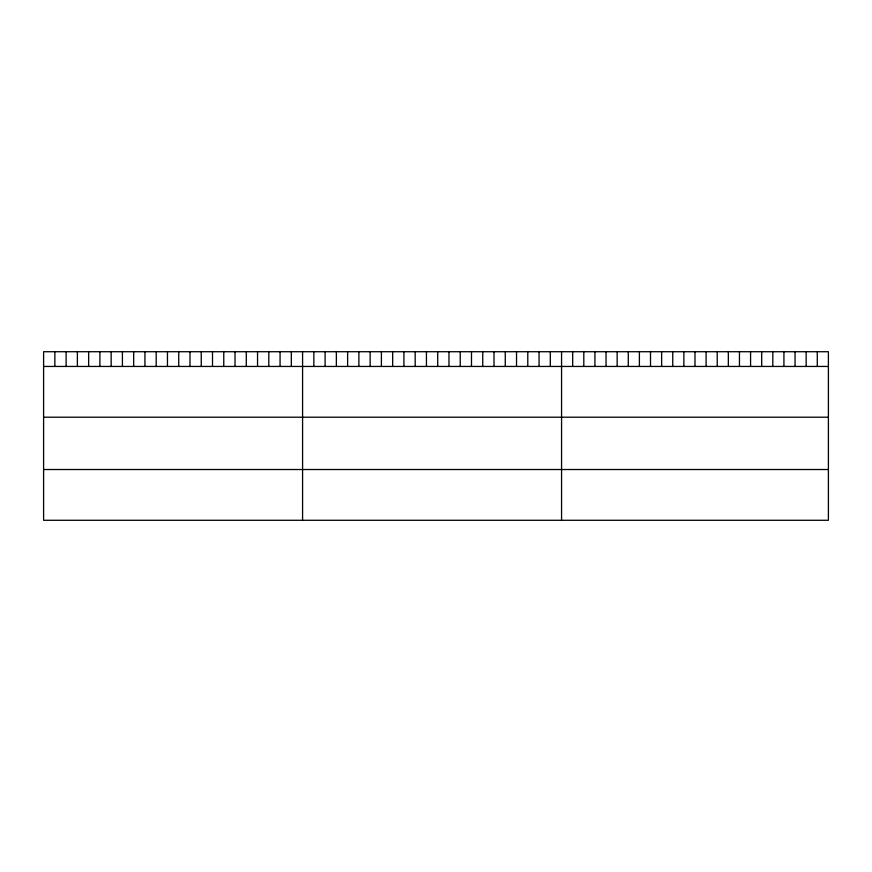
<?xml version="1.0" encoding="UTF-8"?>
<svg xmlns="http://www.w3.org/2000/svg" width="872" height="872" viewBox="0 0 872 872"><rect width="100%" height="100%" fill="white"/><g stroke="black" fill="none" stroke-linecap="round" stroke-linejoin="round"><path stroke-width="1.31" d="M828.4 366.447L828.4 520.279L43.6 520.279L43.6 351.721L828.4 351.721L828.4 366.447L43.6 366.447M43.6 417.208L828.4 417.208M43.6 469.518L828.4 469.518M817.282 351.721L817.282 366.447M806.164 351.721L806.164 366.447M795.046 351.721L795.046 366.447M783.928 351.721L783.928 366.447M772.81 351.721L772.81 366.447M761.692 351.721L761.692 366.447M750.574 351.721L750.574 366.447M739.456 351.721L739.456 366.447M728.338 351.721L728.338 366.447M717.22 351.721L717.22 366.447M706.102 351.721L706.102 366.447M694.984 351.721L694.984 366.447M683.866 351.721L683.866 366.447M672.748 351.721L672.748 366.447M661.63 351.721L661.63 366.447M650.512 351.721L650.512 366.447M639.394 351.721L639.394 366.447M628.276 351.721L628.276 366.447M617.158 351.721L617.158 366.447M606.04 351.721L606.04 366.447M594.922 351.721L594.922 366.447M583.804 351.721L583.804 366.447M572.686 351.721L572.686 366.447M561.568 351.721L561.568 520.279M550.308 351.721L550.308 366.447M539.049 351.721L539.049 366.447M527.789 351.721L527.789 366.447M516.529 351.721L516.529 366.447M505.27 351.721L505.27 366.447M494.01 351.721L494.01 366.447M482.75 351.721L482.75 366.447M471.49 351.721L471.49 366.447M460.231 351.721L460.231 366.447M448.971 351.721L448.971 366.447M437.711 351.721L437.711 366.447M426.441 351.721L426.441 366.447M415.181 351.721L415.181 366.447M403.921 351.721L403.921 366.447M392.662 351.721L392.662 366.447M381.402 351.721L381.402 366.447M370.142 351.721L370.142 366.447M358.883 351.721L358.883 366.447M347.623 351.721L347.623 366.447M336.363 351.721L336.363 366.447M325.103 351.721L325.103 366.447M313.844 351.721L313.844 366.447M302.584 351.721L302.584 520.279M291.324 351.721L291.324 366.447M280.065 351.721L280.065 366.447M268.805 351.721L268.805 366.447M257.545 351.721L257.545 366.447M246.286 351.721L246.286 366.447M235.026 351.721L235.026 366.447M223.766 351.721L223.766 366.447M212.506 351.721L212.506 366.447M201.247 351.721L201.247 366.447M189.987 351.721L189.987 366.447M178.727 351.721L178.727 366.447M167.457 351.721L167.457 366.447M156.197 351.721L156.197 366.447M144.937 351.721L144.937 366.447M133.678 351.721L133.678 366.447M122.418 351.721L122.418 366.447M111.158 351.721L111.158 366.447M99.899 351.721L99.899 366.447M88.639 351.721L88.639 366.447M77.379 351.721L77.379 366.447M66.119 351.721L66.119 366.447M54.86 351.721L54.86 366.447"/></g></svg>
